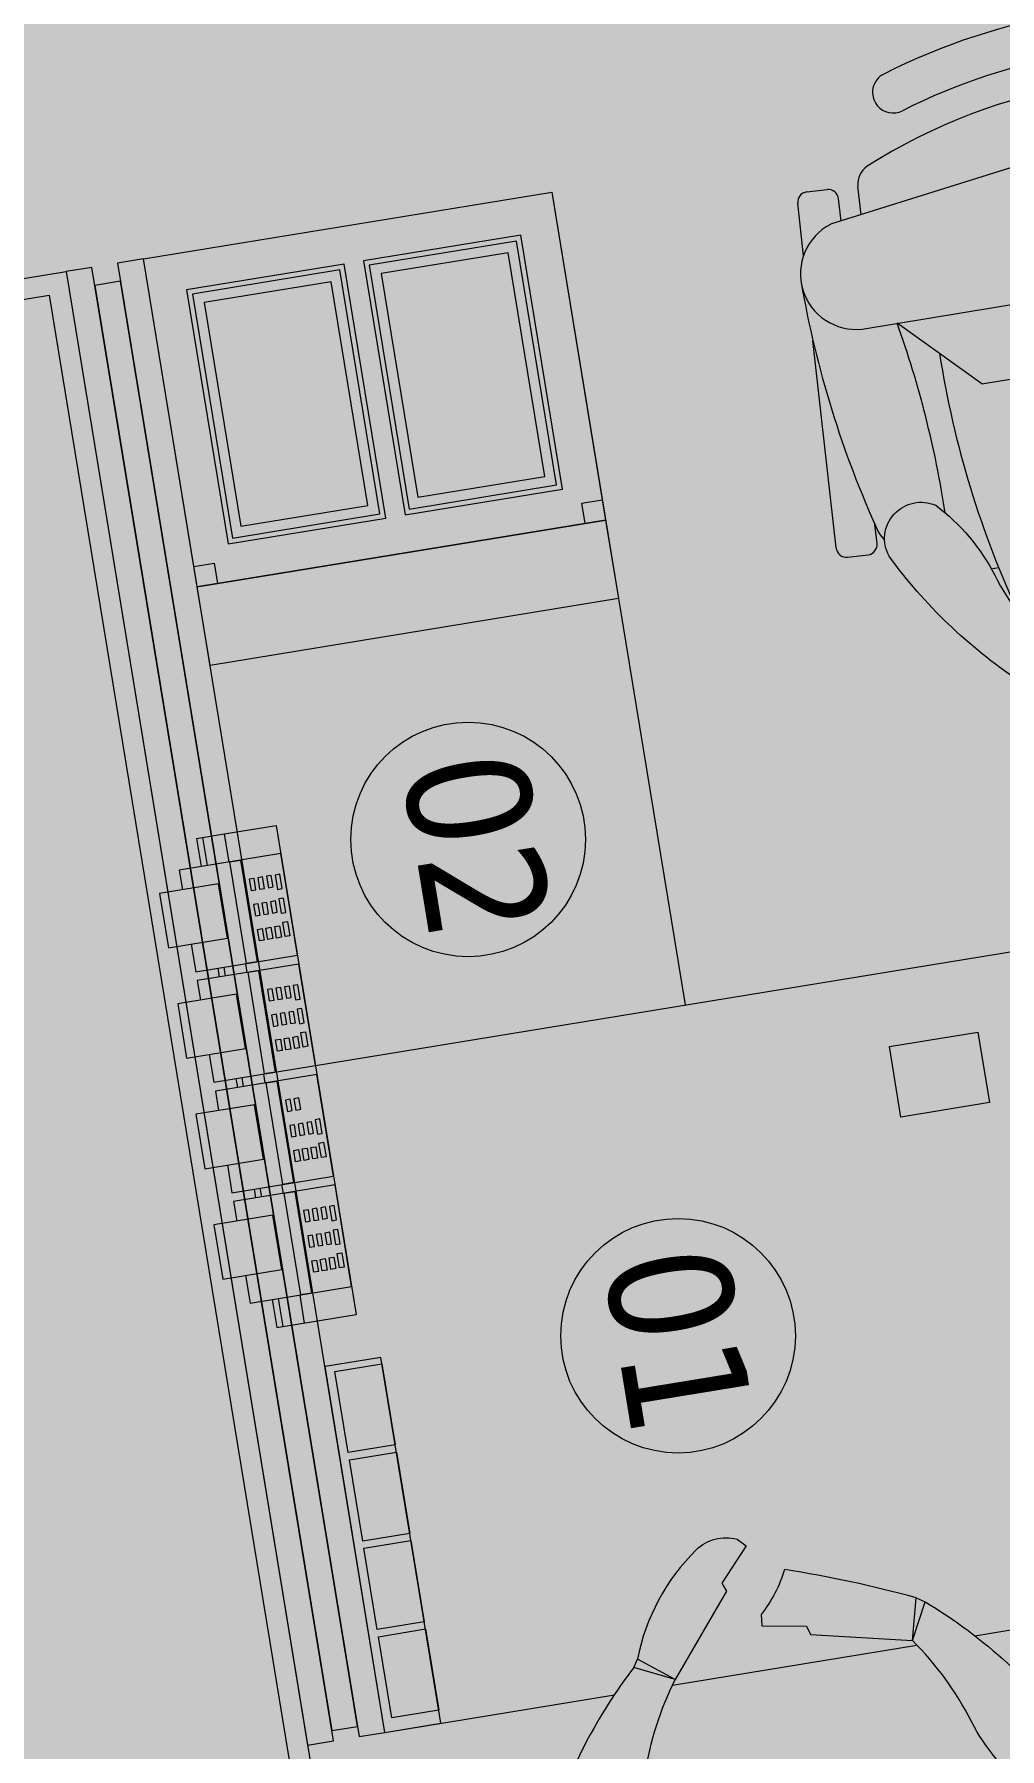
# Model space of a CAD drawing. Header units: metres. Extents: x 2 to 659295185, y -28 to 1124222152.
# Drawn here: x 655555.539 to 655556.477, y 1126613.758 to 1126615.423 of the extents above; entities that cross this region are included whole.
import ezdxf

# ---------------------------------------------------------------- set-up
doc = ezdxf.new("R2010")
doc.units = ezdxf.units.M
doc.header["$MEASUREMENT"] = 0
doc.linetypes.add('DASHDOT', pattern=[1, 0.5, -0.25, 0, -0.25])
doc.layers.get('0').update_dxf_attribs({"linetype": 'CONTINUOUS'})
for name, color, linetype, lineweight in [('LC-CODIGOS', 12, 'CONTINUOUS', 0), ('LC-MUEBLE MADERA', 12, 'CONTINUOUS', 9), ('LC-PAREDES DE DRYWALL', 1, 'CONTINUOUS', 5), ('LOCALES ASIGNADOS', 41, 'DASHDOT', 0)]:
    doc.layers.add(name, color=color, linetype=linetype, lineweight=lineweight)
doc.styles.get("Standard").update_dxf_attribs({"font": 'tahoma.ttf'})

# ---------------------------------------------------------------- blocks, each defined once
blk = doc.blocks.new('cliente')
for p, q in [((883.088, 452.2656), (883.0984, 452.3059)), ((883.088, 452.2656), (883.1062, 452.3009)), ((883.0984, 452.3059), (883.1062, 452.3009)), ((882.817, 452.2837), (882.8217, 452.291)), ((882.8547, 452.2656), (882.817, 452.2837)), ((882.8547, 452.2656), (882.8217, 452.291)), ((882.8285, 451.9938), (882.757, 451.9223)), ((882.8285, 451.9938), (883.1142, 451.9938)), ((883.1142, 451.9938), (883.1856, 451.9223)), ((882.7224, 451.9223), (882.8856, 451.9223)), ((882.8856, 451.9223), (882.8856, 451.8366)), ((883.057, 451.9223), (883.057, 451.8366)), ((883.057, 451.9223), (883.2202, 451.9223)), ((882.8996, 451.7897), (882.7087, 451.817)), ((883.0431, 451.7897), (883.234, 451.817))]:
    blk.add_line(p, q)
for points in [[(882.8951, 452.3865, -0.26568), (882.9359, 452.3904), (882.9435, 452.3825), (882.9143, 452.3505), (882.9176, 452.3423), (882.8547, 452.2656)], [(882.9766, 452.3537, -0.09353), (882.9473, 452.3145), (882.9461, 452.3035), (882.9887, 452.2962), (882.9912, 452.2876), (883.088, 452.2656)], [(883.1062, 452.3009, -0.098396), (883.2301, 452.1443, -0.714406), (883.1775, 452.1028, -0.113525), (883.1318, 452.1789, 0.079767), (883.088, 452.2656)], [(882.817, 452.2837, 0.086779), (882.7126, 452.1443, 0.714406), (882.7652, 452.1028, 0.113525), (882.8108, 452.1789, -0.079767), (882.8547, 452.2656)], [(882.6713, 451.8684, -0.064134), (882.706, 452.1191, -0.07243), (882.7108, 452.1281, -0.07243)], [(883.2713, 451.8684, 0.064134), (883.2366, 452.1191, 0.07243), (883.2318, 452.1281, 0.07243)], [(882.7731, 452.1116, -0.047641), (882.757, 451.9223)], [(883.1695, 452.1116, 0.047641), (883.1856, 451.9223)]]:
    blk.add_lwpolyline(points, format="xyb")
for centre, radius, start, end in [((883.013, 452.2198), 0.2042, 125.2693, 159.5741), ((882.624, 451.2765), 1.1335, 65.2573, 71.8751), ((882.9713, 451.9069), 0.0871, 10.2076, 169.7924), ((882.7253, 451.8684), 0.054, 93.0861, 252.0526), ((883.2173, 451.8684), 0.054, 287.9474, 86.9139), ((882.9713, 451.8366), 0.0857, 180, 0)]:
    blk.add_arc(centre, radius, start, end)
blk = doc.blocks.new('cajera')
for p, q in [((-0.1728, 0.8499), (-0.1728, 0.8199)), ((-0.1528, 0.8499), (-0.1528, 0.8199)), ((-0.3622, 0.8319), (-0.3622, 0.8319)), ((0.0366, 0.8319), (0.0366, 0.8319)), ((-0.4564, 0.6995), (-0.4537, 0.7506)), ((-0.4432, 0.7601), (-0.4233, 0.7591)), ((-0.2346, 0.7526), (-0.4254, 0.7253)), ((-0.3947, 0.7297), (-0.3933, 0.7576)), ((-0.0911, 0.7526), (0.0998, 0.7253)), ((0.0691, 0.7297), (0.0677, 0.7576)), ((0.0977, 0.7591), (0.1176, 0.7601)), ((0.1307, 0.6995), (0.1281, 0.7506)), ((-0.4149, 0.7268), (-0.4138, 0.7486)), ((0.0893, 0.7268), (0.0882, 0.7486)), ((-0.2485, 0.62), (-0.2485, 0.7057)), ((-0.0771, 0.62), (-0.0771, 0.7057)), ((-0.471, 0.4143), (-0.4606, 0.6166)), ((-0.4117, 0.62), (-0.2485, 0.62)), ((-0.3057, 0.5486), (-0.3771, 0.62)), ((-0.0771, 0.62), (0.0861, 0.62)), ((-0.02, 0.5486), (0.0515, 0.62)), ((0.1454, 0.4143), (0.135, 0.6166)), ((-0.3057, 0.5486), (-0.02, 0.5486)), ((-0.1628, 0.5486), (-0.2057, 0.32)), ((-0.1199, 0.32), (-0.1628, 0.5486)), ((-0.431, 0.4122), (-0.4301, 0.4306)), ((0.1054, 0.4122), (0.1045, 0.4306)), ((-0.4615, 0.4038), (-0.4415, 0.4027)), ((0.1159, 0.4027), (0.1359, 0.4038)), ((-0.3256, 0.37), (-0.3184, 0.37)), ((-0.1963, 0.37), (-0.1293, 0.37)), ((-0.0102, 0.37), (0, 0.37)), ((-0.3057, 0.32), (-0.02, 0.32)), ((-0.2794, 0.2768), (-0.3172, 0.2586)), ((-0.2794, 0.2768), (-0.3125, 0.2513)), ((-0.0462, 0.2768), (-0.0279, 0.2414)), ((-0.0462, 0.2768), (-0.0357, 0.2364)), ((-0.3172, 0.2586), (-0.3125, 0.2513)), ((-0.0357, 0.2364), (-0.0279, 0.2414))]:
    blk.add_line(p, q)
for points in [[(-0.4628, 0.6739, 0.064134), (-0.4281, 0.4232, 0.07243), (-0.4233, 0.4142, 0.07243)], [(0.1372, 0.6739, -0.064134), (0.1025, 0.4232, -0.07243), (0.0977, 0.4142, -0.07243)], [(-0.361, 0.4308, 0.047641), (-0.3771, 0.62)], [(0.0354, 0.4308, -0.047641), (0.0515, 0.62)], [(-0.3172, 0.2586, -0.086779), (-0.4216, 0.398, -0.714406), (-0.3689, 0.4395, -0.113525), (-0.3233, 0.3634, 0.079767), (-0.2794, 0.2768)], [(-0.0279, 0.2414, 0.098396), (0.096, 0.398, 0.714406), (0.0433, 0.4395, 0.113525), (-0.0023, 0.3634, -0.079767), (-0.0462, 0.2768)], [(-0.239, 0.1559, 0.26568), (-0.1983, 0.1519), (-0.1906, 0.1599), (-0.2198, 0.1918), (-0.2165, 0.2), (-0.2794, 0.2768)], [(-0.1575, 0.1886, 0.09353), (-0.1868, 0.2279), (-0.188, 0.2388), (-0.1454, 0.2462), (-0.1429, 0.2547), (-0.0462, 0.2768)]]:
    blk.add_lwpolyline(points, format="xyb")
for points in [[(-0.02, 0.32), (-0.3057, 0.32)], [(-0.02, 0.32), (-0.3057, 0.32)], [(-0.32, 0.2613), (-0.32, 0), (0, 0), (0, 0.267)], [(-0.0197, 0.2485), (0, 0.2485), (0, 0.267)], [(-0.32, 0.2613), (-0.32, 0.2485), (-0.3114, 0.2485)], [(-0.256, 0.1693), (-0.256, 0), (-0.32, 0), (-0.32, 0.2485), (-0.3114, 0.2485)], [(-0.2562, 0.2485), (-0.256, 0.2485), (-0.256, 0.2482)], [(-0.2562, 0.2485), (-0.1447, 0.2485)], [(-0.256, 0.2482), (-0.256, 0.2485), (-0.192, 0.2485), (-0.192, 0), (-0.256, 0), (-0.256, 0.1693)], [(-0.128, 0.1987), (-0.128, 0), (-0.192, 0), (-0.192, 0.2485), (-0.1447, 0.2485)], [(-0.0197, 0.2485), (0, 0.2485), (0, 0), (-0.064, 0), (-0.064, 0.2238)], [(-0.064, 0.2238), (-0.064, 0), (-0.128, 0), (-0.128, 0.1987)]]:
    blk.add_lwpolyline(points)
for centre, radius, start, end in [((-0.1628, 0.266), 0.624, 72.4586, 107.5414), ((-0.3448, 0.8419), 0.02, 107.5414, 210), ((-0.1628, 0.266), 0.584, 72.4586, 107.5414), ((0.0192, 0.8419), 0.02, 330, 72.4586), ((-0.1628, 0.266), 0.554, 66.7826, 113.2174), ((-0.3448, 0.8419), 0.02, 210, 287.5414), ((0.0192, 0.8419), 0.02, 252.4586, 330), ((-0.1628, 0.7057), 0.0857, 0, 180), ((-0.3733, 0.7568), 0.02, 113.2174, 177.7094), ((0.0477, 0.7568), 0.02, 2.2906, 66.7826), ((-0.4437, 0.7501), 0.01, 87.0676, 177.0676), ((-0.4238, 0.7491), 0.01, 357.0676, 87.0676), ((0.0982, 0.7491), 0.01, 92.9324, 182.9324), ((0.1181, 0.7501), 0.01, 2.9324, 92.9324), ((-0.4088, 0.6739), 0.054, 107.9474, 266.9139), ((0.0832, 0.6739), 0.054, 273.0861, 72.0526), ((-0.1628, 0.6354), 0.0871, 190.2076, 349.7924), ((2.9938, -0.2391), 3.0652, 163.7242, 169.4909), ((0.602, 0.5772), 0.9434, 179.571, 195.8211), ((-0.461, 0.4137), 0.01, 177.0676, 267.0676), ((-0.441, 0.4127), 0.01, 267.0676, 357.0676), ((0.1154, 0.4127), 0.01, 182.9324, 272.9324), ((0.1334, 0.4156), 0.0121, 282.0746, 353.7902), ((-0.1211, 0.3225), 0.2042, 200.4259, 234.7307), ((-0.5101, 1.2659), 1.1335, 288.1249, 294.7427)]:
    blk.add_arc(centre, radius, start, end)
blk = doc.blocks.new('cestas farmacia')
for points in [[(-0.0277, 0.2174), (0.2951, 0.2174), (0.2951, -0.1844), (-0.0277, -0.1844)], [(0.0087, 0.026), (0.2587, 0.026), (0.2587, 0.181), (0.0087, 0.181)], [(0.0137, 0.031), (0.2537, 0.031), (0.2537, 0.176), (0.0137, 0.176)], [(0.0237, 0.041), (0.2437, 0.041), (0.2437, 0.166), (0.0237, 0.166)], [(0.0087, -0.148), (0.2587, -0.148), (0.2587, 0.007), (0.0087, 0.007)], [(0.0137, -0.143), (0.2537, -0.143), (0.2537, 0.002), (0.0137, 0.002)], [(0.0237, -0.133), (0.2437, -0.133), (0.2437, -0.008), (0.0237, -0.008)]]:
    blk.add_lwpolyline(points, close=True)
blk = doc.blocks.new('pinpad')
at = {"linetype": 'Continuous', "lineweight": 0}
for p, q in [((0, 0), (0, -0.055)), ((0, 0), (0.36, 0)), ((0.36, -0.055), (0.36, 0)), ((0, -0.055), (0.36, -0.055))]:
    blk.add_line(p, q, dxfattribs=at)
for points in [[(0.0127, -0.055), (0.0127, -0.0088), (0.0927, -0.0088), (0.0927, -0.055)], [(0.0997, -0.055), (0.0997, -0.0088), (0.1797, -0.0088), (0.1797, -0.055)], [(0.1868, -0.055), (0.1868, -0.0088), (0.2668, -0.0088), (0.2668, -0.055)], [(0.2738, -0.055), (0.2738, -0.0088), (0.3538, -0.0088), (0.3538, -0.055)]]:
    blk.add_lwpolyline(points, close=True)
blk = doc.blocks.new('puntos de venta')
at = {"linetype": 'Continuous', "lineweight": 0}
for p, q in [((0.0511, 0.4814), (0, 0.4814)), ((0, 0.4814), (0, 0)), ((0.0724, 0.4814), (0.0511, 0.4814)), ((0.0511, 0.4814), (0.0511, 0.4537)), ((0.0782, 0.4814), (0.0724, 0.4814)), ((0.0724, 0.4814), (0.0724, 0.4537)), ((0.0782, 0.4814), (0.0782, 0.4537)), ((0.0511, 0.3537), (0.0511, 0.345)), ((0.0724, 0.3537), (0.0724, 0.345)), ((0.0782, 0.3537), (0.0782, 0.345)), ((0.0511, 0.245), (0.0511, 0.2363)), ((0.0724, 0.245), (0.0724, 0.2363)), ((0.0782, 0.245), (0.0782, 0.2363)), ((0.0511, 0.1363), (0.0511, 0.1276)), ((0.0724, 0.1363), (0.0724, 0.1276)), ((0.0782, 0.1363), (0.0782, 0.1276)), ((0.0511, 0.0276), (0.0511, 0)), ((0.0724, 0.0276), (0.0724, 0)), ((0.0782, 0.0276), (0.0782, 0)), ((0.0782, 0), (0, 0))]:
    blk.add_line(p, q, dxfattribs=at)
for points in [[(0.1, 0.381), (0.1, 0.3537), (0, 0.3537), (0, 0.4537), (0.0999, 0.4537), (0.0999, 0.4345)], [(0.1, 0.2723), (0.1, 0.245), (0, 0.245), (0, 0.345), (0.0999, 0.345), (0.0999, 0.3258)], [(0.1, 0.1636), (0.1, 0.1363), (0, 0.1363), (0, 0.2363), (0.0999, 0.2363), (0.0999, 0.2171)], [(0.1, 0.0549), (0.1, 0.0276), (0, 0.0276), (0, 0.1276), (0.0999, 0.1276), (0.0999, 0.1084)]]:
    blk.add_lwpolyline(points)
for points in [[(0.0499, 0.4537), (0.0395, 0.4537), (0.0395, 0.3537), (0.05, 0.3537)], [(0.0042, 0.434), (0.0088, 0.434), (0.0088, 0.4199), (0.0042, 0.4199)], [(0.0125, 0.4341), (0.0172, 0.4341), (0.0172, 0.4229), (0.0125, 0.4229)], [(0.021, 0.4341), (0.0258, 0.4341), (0.0258, 0.4229), (0.021, 0.4229)], [(0.0294, 0.4341), (0.0341, 0.4341), (0.0341, 0.4229), (0.0294, 0.4229)], [(0.0644, 0.4345), (0.1223, 0.4345), (0.1223, 0.381), (0.0644, 0.381)], [(0.0042, 0.4106), (0.0088, 0.4106), (0.0088, 0.3964), (0.0042, 0.3964)], [(0.0125, 0.4091), (0.0172, 0.4091), (0.0172, 0.3979), (0.0125, 0.3979)], [(0.021, 0.4091), (0.0258, 0.4091), (0.0258, 0.3979), (0.021, 0.3979)], [(0.0294, 0.4091), (0.0341, 0.4091), (0.0341, 0.3979), (0.0294, 0.3979)], [(0.0042, 0.3734), (0.0088, 0.3734), (0.0088, 0.3876), (0.0042, 0.3876)], [(0.0125, 0.3734), (0.0172, 0.3734), (0.0172, 0.3846), (0.0125, 0.3846)], [(0.021, 0.3734), (0.0258, 0.3734), (0.0258, 0.3846), (0.021, 0.3846)], [(0.0294, 0.3734), (0.0341, 0.3734), (0.0341, 0.3846), (0.0294, 0.3846)], [(0.0499, 0.345), (0.0395, 0.345), (0.0395, 0.245), (0.05, 0.245)], [(0.0042, 0.3253), (0.0088, 0.3253), (0.0088, 0.3112), (0.0042, 0.3112)], [(0.0125, 0.3254), (0.0172, 0.3254), (0.0172, 0.3142), (0.0125, 0.3142)], [(0.021, 0.3254), (0.0258, 0.3254), (0.0258, 0.3142), (0.021, 0.3142)], [(0.0294, 0.3254), (0.0341, 0.3254), (0.0341, 0.3142), (0.0294, 0.3142)], [(0.0644, 0.3258), (0.1223, 0.3258), (0.1223, 0.2723), (0.0644, 0.2723)], [(0.0042, 0.3019), (0.0088, 0.3019), (0.0088, 0.2877), (0.0042, 0.2877)], [(0.0125, 0.3004), (0.0172, 0.3004), (0.0172, 0.2892), (0.0125, 0.2892)], [(0.021, 0.3004), (0.0258, 0.3004), (0.0258, 0.2892), (0.021, 0.2892)], [(0.0294, 0.3004), (0.0341, 0.3004), (0.0341, 0.2892), (0.0294, 0.2892)], [(0.0042, 0.2647), (0.0088, 0.2647), (0.0088, 0.2789), (0.0042, 0.2789)], [(0.0125, 0.2647), (0.0172, 0.2647), (0.0172, 0.2759), (0.0125, 0.2759)], [(0.021, 0.2647), (0.0258, 0.2647), (0.0258, 0.2759), (0.021, 0.2759)], [(0.0294, 0.2647), (0.0341, 0.2647), (0.0341, 0.2759), (0.0294, 0.2759)], [(0.0499, 0.2363), (0.0395, 0.2363), (0.0395, 0.1363), (0.05, 0.1363)], [(0.021, 0.2167), (0.0258, 0.2167), (0.0258, 0.2055), (0.021, 0.2055)], [(0.0294, 0.2167), (0.0341, 0.2167), (0.0341, 0.2055), (0.0294, 0.2055)], [(0.0644, 0.2171), (0.1223, 0.2171), (0.1223, 0.1636), (0.0644, 0.1636)], [(0.0042, 0.1932), (0.0088, 0.1932), (0.0088, 0.179), (0.0042, 0.179)], [(0.0125, 0.1917), (0.0172, 0.1917), (0.0172, 0.1805), (0.0125, 0.1805)], [(0.021, 0.1917), (0.0258, 0.1917), (0.0258, 0.1805), (0.021, 0.1805)], [(0.0294, 0.1917), (0.0341, 0.1917), (0.0341, 0.1805), (0.0294, 0.1805)], [(0.0042, 0.156), (0.0088, 0.156), (0.0088, 0.1702), (0.0042, 0.1702)], [(0.0125, 0.156), (0.0172, 0.156), (0.0172, 0.1672), (0.0125, 0.1672)], [(0.021, 0.156), (0.0258, 0.156), (0.0258, 0.1672), (0.021, 0.1672)], [(0.0294, 0.156), (0.0341, 0.156), (0.0341, 0.1672), (0.0294, 0.1672)], [(0.0499, 0.1276), (0.0395, 0.1276), (0.0395, 0.0276), (0.05, 0.0276)], [(0.0042, 0.1079), (0.0088, 0.1079), (0.0088, 0.0938), (0.0042, 0.0938)], [(0.0125, 0.108), (0.0172, 0.108), (0.0172, 0.0968), (0.0125, 0.0968)], [(0.021, 0.108), (0.0258, 0.108), (0.0258, 0.0968), (0.021, 0.0968)], [(0.0294, 0.108), (0.0341, 0.108), (0.0341, 0.0968), (0.0294, 0.0968)], [(0.0644, 0.1084), (0.1223, 0.1084), (0.1223, 0.0549), (0.0644, 0.0549)], [(0.0042, 0.0845), (0.0088, 0.0845), (0.0088, 0.0704), (0.0042, 0.0704)], [(0.0125, 0.083), (0.0172, 0.083), (0.0172, 0.0718), (0.0125, 0.0718)], [(0.021, 0.083), (0.0258, 0.083), (0.0258, 0.0718), (0.021, 0.0718)], [(0.0294, 0.083), (0.0341, 0.083), (0.0341, 0.0718), (0.0294, 0.0718)], [(0.0042, 0.0473), (0.0088, 0.0473), (0.0088, 0.0615), (0.0042, 0.0615)], [(0.0125, 0.0473), (0.0172, 0.0473), (0.0172, 0.0585), (0.0125, 0.0585)], [(0.021, 0.0473), (0.0258, 0.0473), (0.0258, 0.0585), (0.021, 0.0585)], [(0.0294, 0.0473), (0.0341, 0.0473), (0.0341, 0.0585), (0.0294, 0.0585)]]:
    blk.add_lwpolyline(points, close=True)
blk = doc.blocks.new('mueble de caja')
for p, q in [((1905.1606, 751.8213), (1904.501, 751.8213)), ((1905.458, 751.8213), (1905.2176, 751.8213)), ((1905.741, 751.8213), (1905.5153, 751.8213)), ((1905.741, 751.1713), (1904.501, 751.1713))]:
    blk.add_line(p, q)
for points in [[(1905.741, 750.3713), (1905.7664, 750.3713), (1905.7664, 751.8213), (1905.741, 751.8213)], [(1905.7918, 750.3713), (1905.8172, 750.3713), (1905.8172, 751.8213), (1905.7918, 751.8213)], [(1905.7664, 750.389), (1905.7918, 750.389), (1905.7918, 751.8113), (1905.7664, 751.8113)], [(1905.15, 751.2433), (1905.0629, 751.2433), (1905.0629, 751.3126), (1905.15, 751.3126)], [(1905.3392, 750.7713), (1905.741, 750.7713), (1905.741, 750.6941), (1905.3392, 750.6941)], [(1905.3592, 750.6741), (1905.3392, 750.6741), (1905.3392, 750.6941), (1905.3592, 750.6941)], [(1905.741, 750.6741), (1905.721, 750.6741), (1905.721, 750.6941), (1905.741, 750.6941)]]:
    blk.add_lwpolyline(points, close=True)
blk.add_lwpolyline([(1905.741, 750.3713), (1905.3392, 750.3713), (1905.3392, 751.1713)])
at = {"layer": 'LC-CODIGOS'}
for centre in [(1905.3979, 751.4872), (1905.5211, 750.9786)]:
    blk.add_circle(centre, 0.1139, dxfattribs=at)
for name, p, rotation in [('cliente', (2788.3092, 1204.0818), 180), ('cliente', (2788.3092, 1204.0818), 180), ('pinpad', (1905.741, 751.8213), 270), ('cajera', (1904.6517, 751.1713), 180), ('cestas farmacia', (1905.5236, 750.6664), 270)]:
    blk.add_blockref(name, p, dxfattribs=dict(rotation=rotation))
at = {"xscale": -1, "rotation": 180}
blk.add_blockref('puntos de venta', (1905.7029, 751.4164), dxfattribs=at)
at = {"layer": 'LC-CODIGOS', "char_height": 0.12, "width": 0.016231, "attachment_point": 7, "rotation": 90}
for s, insert in [('01', (1905.4599, 751.4014)), ('02', (1905.5757, 750.8954))]:
    blk.add_mtext(s, dxfattribs=dict(at, insert=insert))

msp = doc.modelspace()

# ---------------------------------------------------------------- hatches: boundary and pattern name
at = {"layer": 'LOCALES ASIGNADOS'}
msp.add_hatch(color=256, dxfattribs=at).paths.add_polyline_path([(655573.6331, 1126634.5074), (655553.8917, 1126631.272), (655555.8356, 1126619.4144), (655554.4093, 1126619.1806), (655558.2966, 1126595.4672), (655554.0154, 1126594.7654), (655555.9762, 1126582.7407), (655581.4343, 1126586.9137)])

# ---------------------------------------------------------------- linework, layer by layer
at = {"layer": 'LC-PAREDES DE DRYWALL'}
for points in [[(655555.57, 1126615.1924), (655555.9149, 1126613.0881), (655555.4214, 1126613.0072), (655555.0765, 1126615.1115)], [(655555.5535, 1126615.1695), (655555.8919, 1126613.1046), (655555.4379, 1126613.0302), (655555.0995, 1126615.095)]]:
    msp.add_lwpolyline(points, close=True, dxfattribs=at)

# ---------------------------------------------------------------- block references
at = {"layer": 'LC-MUEBLE MADERA', "rotation": 189.3068500646226}
msp.add_blockref('mueble de caja', (657314.9483, 1127663.8983), dxfattribs=at)

doc.saveas('drawing.dxf')
